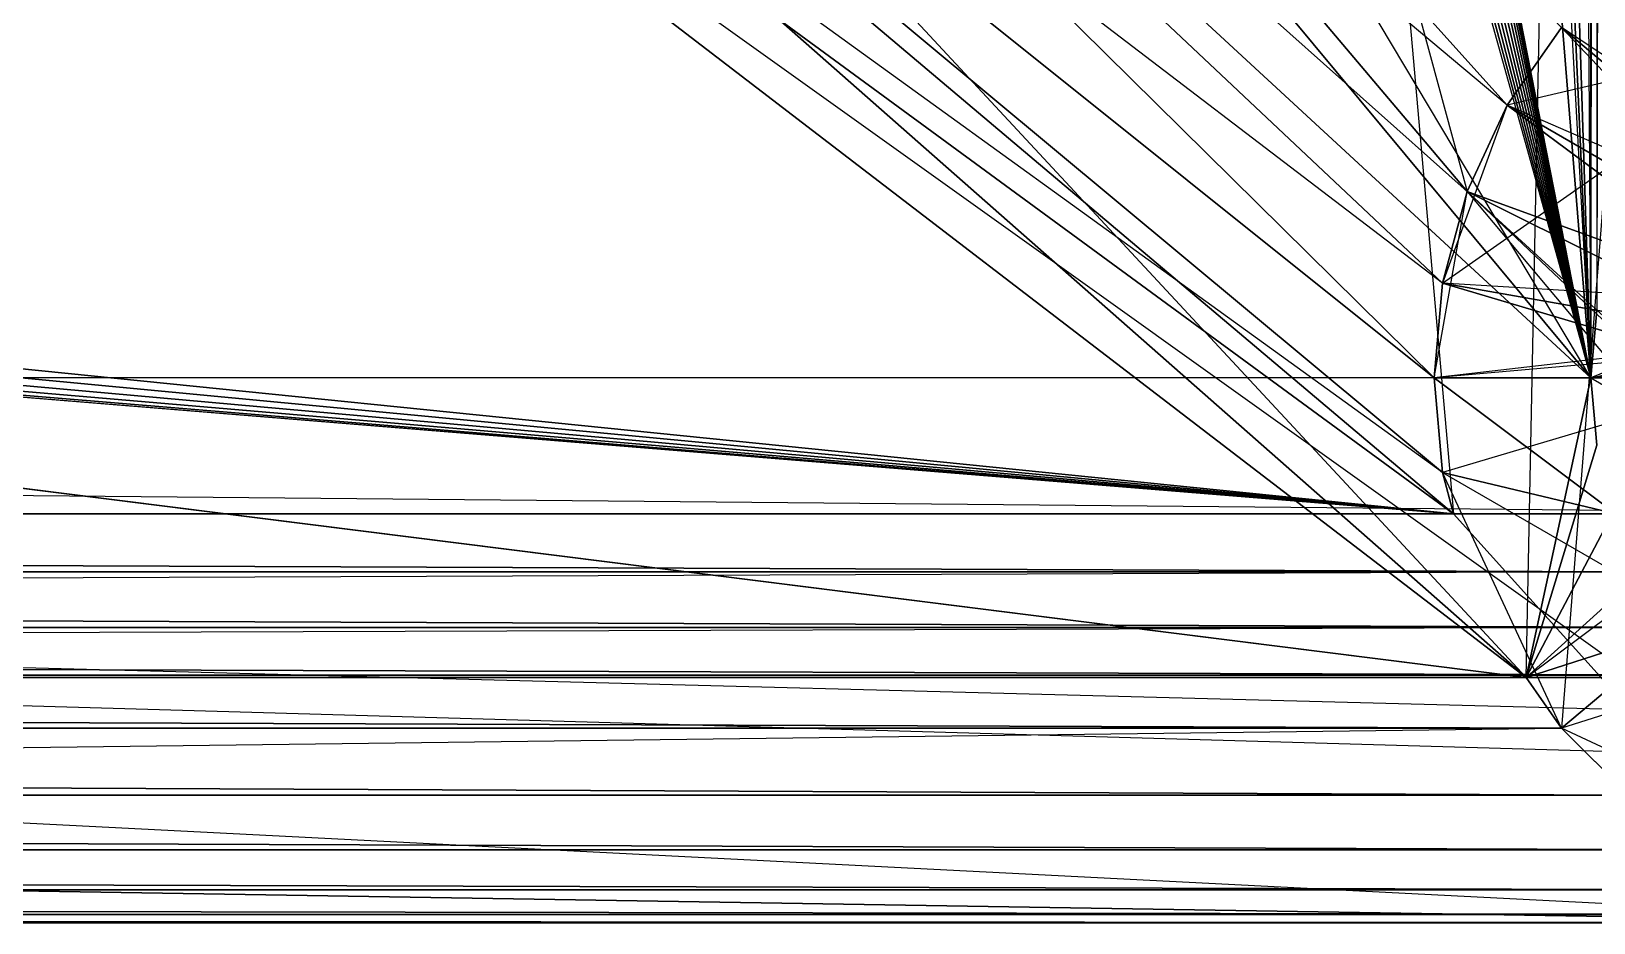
# Model space of a CAD drawing. Extents: x -139 to 143, y -92 to 96.
# Drawn here: x 100.35 to 127.31, y -92.42 to -77.05 of the extents above; entities that cross this region are included whole.
import ezdxf

# ---------------------------------------------------------------- set-up
doc = ezdxf.new("R2010")
doc.units = 0
doc.layers.get('0').update_dxf_attribs({"linetype": 'CONTINUOUS'})

msp = doc.modelspace()

# ---------------------------------------------------------------- linework, layer by layer
at = {"color": 7}
for points in [[(-129.233, 95.572, 5.052), (133.958, 95.572, 5.052), (140.655, -83.022, -0.587), (143.358, -83.022, -0.822), (140.655, -83.022, -0.822), (140.655, -83.022, -0.587), (143.358, -83.022, -0.822), (140.655, -83.022, -0.587), (143.358, -83.022, -0.587), (143.358, -83.022, -0.822), (-138.633, -83.022, -0.587)], [(-129.233, -92.422, -0.822), (133.958, -92.422, -0.822), (-124.985, -88.192, -0.822), (133.958, 95.572, -0.822), (132.795, 92.768, -0.822), (133.958, 92.869, -0.822), (133.958, 95.572, -0.822), (133.958, 95.572, -0.822), (131.667, 92.465, -0.822), (132.795, 92.768, -0.822), (133.958, 95.572, -0.822), (133.958, 95.572, -0.822), (130.609, 91.972, -0.822), (131.667, 92.465, -0.822), (133.958, 95.572, -0.822), (133.958, 95.572, -0.822), (129.709, 91.342, -0.822), (130.609, 91.972, -0.822), (133.958, 95.572, -0.822), (133.958, 95.572, -0.822), (-124.985, 91.342, -0.822), (129.709, 91.342, -0.822), (133.958, 95.572, -0.822), (-129.233, 95.572, -0.822)], [(-129.233, 95.572, -0.822), (133.958, -92.422, -0.822), (133.958, -89.72, -0.587), (133.958, -89.72, -0.822), (133.958, -92.422, -0.822), (133.958, -89.72, -0.587), (133.958, -92.422, -0.822), (133.958, -92.422, -0.587), (133.958, -89.72, -0.587), (133.958, 92.869, -0.822), (133.958, 95.572, -0.587), (133.958, 95.572, -0.822), (133.958, 92.869, -0.822), (133.958, 95.572, -0.587), (133.958, 92.869, -0.822), (133.958, 92.869, -0.587), (133.958, 95.572, -0.587), (133.958, 95.572, -0.587), (-129.233, 95.572, -0.822), (133.958, 95.572, -0.822), (133.958, 95.572, -0.587), (133.958, 95.572, -0.587), (-129.233, 95.572, -0.587)], [(-121.422, -88.192, 5.287), (126.147, -88.192, 5.052), (-121.422, -88.192, 5.287), (126.147, -88.192, 5.287), (126.147, -88.192, 5.052), (129.709, 91.342, -0.822), (-124.985, 91.342, -5.287), (129.709, 91.342, -5.287), (129.709, 91.342, -0.822), (-124.985, 91.342, -5.287), (129.709, 91.342, -0.822), (-124.985, 91.342, -0.822)], [(126.147, 91.342, 5.287), (127.261, -83.022, 5.287), (124.558, 1.575, 5.287), (127.261, 86.172, 5.287), (127.261, -83.022, 5.287), (85.721, -44.71, 5.287), (127.261, -83.022, 5.287), (126.147, -88.192, 5.287), (85.721, -44.71, 5.287), (123.844, 9.736, 5.287), (127.261, 86.172, 5.287), (124.558, 1.575, 5.287), (123.844, 9.736, 5.287), (121.724, 17.649, 5.287)], [(127.664, 83.881, 5.287), (127.362, -81.859, 5.287), (127.261, -83.022, 5.287), (127.362, 85.009, 5.287), (127.362, -81.859, 5.287), (127.261, -83.022, 5.287), (127.362, 85.009, 5.287), (127.261, -83.022, 5.287), (127.261, 86.172, 5.287)], [(-135.527, 83.881, 5.287), (143.358, -83.022, 5.052), (143.215, -81.39, 5.287), (143.215, -81.39, 5.052), (143.358, -83.022, 5.052), (143.215, -81.39, 5.287), (143.358, -83.022, 5.052), (143.358, -83.022, 5.287), (143.215, -81.39, 5.287), (124.558, -83.022, -0.117), (124.701, -81.39, -0.587), (124.701, -81.39, -0.117), (124.558, -83.022, -0.117), (124.701, -81.39, -0.587), (124.558, -83.022, -0.117), (124.558, -83.022, -0.587), (124.701, -81.39, -0.587), (135.59, -73.766, -0.117)], [(-124.985, -88.192, -5.287), (129.709, -88.192, -5.287), (139.128, -78.774, -5.287), (139.128, 81.923, -0.822)], [(140, 78.971, 5.052), (126.757, -89.064, 5.052), (-121.422, -88.192, 5.052), (126.147, -88.192, 5.052), (126.757, -89.064, 5.052), (-122.033, -89.064, 5.052), (126.757, -89.064, 5.052), (127.916, -90.223, 5.052), (-122.033, -89.064, 5.052)], [(113.946, 38.251, -0.117), (124.893, -85.372, -0.117), (-120.169, -85.372, -0.587), (124.893, -85.372, -0.587), (124.893, -85.372, -0.117), (-120.169, -85.372, -0.587), (124.893, -85.372, -0.117), (-120.169, -85.372, -0.117)], [(121.724, 17.649, 5.287), (127.261, -83.022, 5.287), (123.844, -6.586, 5.287)], [(124.558, 1.575, 5.287), (127.261, -83.022, 5.287), (127.261, -83.022, 5.287), (121.724, -14.5, 5.287)], [(123.844, -6.586, 5.287), (127.261, -83.022, 5.287), (127.261, -83.022, 5.287), (118.096, -36.611, 5.287)], [(121.724, -14.5, 5.287), (127.261, -83.022, 5.287), (118.06, -36.203, 5.287)], [(118.06, -36.203, 5.287), (127.261, -83.022, 5.287), (118.06, -37.019, 5.287)], [(118.096, -36.611, 5.287), (127.261, -83.022, 5.287), (127.261, -83.022, 5.287), (117.954, -37.415, 5.287)], [(118.06, -37.019, 5.287), (127.261, -83.022, 5.287), (127.261, -83.022, 5.287), (117.781, -37.786, 5.287)], [(117.954, -37.415, 5.287), (127.261, -83.022, 5.287), (127.261, -83.022, 5.287), (117.546, -38.122, 5.287)], [(113.711, -37.786, -0.117), (125.125, -79.808, -0.117), (85.721, -44.71, -0.117), (124.701, -81.39, -0.117), (125.125, -79.808, -0.117), (124.701, -81.39, -0.117), (85.721, -44.71, -0.117), (124.558, -83.022, -0.117), (124.701, -81.39, -0.117), (77.56, -45.424, -0.117), (124.558, -83.022, -0.117), (85.721, -44.71, -0.117)], [(117.781, -37.786, 5.287), (127.261, -83.022, 5.287), (127.261, -83.022, 5.287), (117.256, -38.412, 5.287)], [(117.546, -38.122, 5.287), (127.261, -83.022, 5.287), (127.261, -83.022, 5.287), (116.921, -38.647, 5.287)], [(117.256, -38.412, 5.287), (127.261, -83.022, 5.287), (127.261, -83.022, 5.287), (116.55, -38.82, 5.287)], [(116.921, -38.647, 5.287), (127.261, -83.022, 5.287), (127.261, -83.022, 5.287), (116.154, -38.926, 5.287)], [(114.942, -38.82, 5.287), (127.261, -83.022, 5.287), (85.721, -44.71, 5.287)], [(115.746, -38.961, 5.287), (127.261, -83.022, 5.287), (127.261, -83.022, 5.287), (93.634, -42.589, 5.287)], [(115.338, -38.926, 5.287), (127.261, -83.022, 5.287), (101.059, -39.127, 5.287)], [(116.154, -38.926, 5.287), (127.261, -83.022, 5.287), (127.261, -83.022, 5.287), (115.338, -38.926, 5.287)], [(116.55, -38.82, 5.287), (127.261, -83.022, 5.287), (127.261, -83.022, 5.287), (115.746, -38.961, 5.287)], [(93.634, -42.589, 5.287), (127.261, -83.022, 5.287), (126.147, -88.192, 5.287), (77.56, -45.424, 5.287)], [(93.634, -42.589, -0.117), (126.757, -76.98, -0.117), (93.634, -42.589, -0.117), (125.817, -78.323, -0.117), (126.757, -76.98, -0.117), (125.817, -78.323, -0.117), (93.634, -42.589, -0.117), (125.125, -79.808, -0.117), (125.817, -78.323, -0.117), (85.721, -44.71, -0.117), (125.125, -79.808, -0.117), (93.634, -42.589, -0.117)], [(69.399, -44.71, 5.287), (126.147, -88.192, 5.287), (-17.612, -70.098, 5.287)], [(-0.187, -72.699, -0.117), (69.399, -44.71, -0.117), (69.399, -44.71, -0.117), (-0.187, -72.699, -0.117), (124.893, -85.372, -0.117), (69.399, -44.71, -0.117), (-0.911, -73.423, -0.117), (124.893, -85.372, -0.117), (-0.187, -72.699, -0.117)], [(85.721, -44.71, 5.287), (126.147, -88.192, 5.287), (126.147, -88.192, 5.287), (69.399, -44.71, 5.287)], [(77.56, -45.424, -0.117), (124.558, -83.022, -0.117), (77.56, -45.424, -0.117), (124.701, -84.655, -0.117), (124.558, -83.022, -0.117), (124.701, -84.655, -0.117), (77.56, -45.424, -0.117), (124.893, -85.372, -0.117), (124.701, -84.655, -0.117), (69.399, -44.71, -0.117), (124.893, -85.372, -0.117), (77.56, -45.424, -0.117)], [(77.56, -45.424, 5.287), (126.147, -88.192, 5.287), (-17.612, -70.098, 5.287)], [(-17.612, -70.098, 5.287), (126.147, -88.192, 5.287), (-121.422, -88.192, 5.287)], [(-1.75, -74.011, -0.117), (124.893, -85.372, -0.117), (-0.911, -73.423, -0.117)], [(133.958, -73.623, -0.587), (132.326, -92.279, 5.287), (133.958, -92.422, 5.052), (132.326, -92.279, 5.052), (132.326, -92.279, 5.287), (133.958, -92.422, 5.052), (132.326, -92.279, 5.287), (133.958, -92.422, 5.287), (133.958, -92.422, 5.052), (126.757, -89.064, 5.287), (126.147, -88.192, 5.052), (126.147, -88.192, 5.287), (126.757, -89.064, 5.287), (126.147, -88.192, 5.052), (126.757, -89.064, 5.287), (126.757, -89.064, 5.052), (126.147, -88.192, 5.052), (141.158, -76.98, 5.052)], [(-2.678, -74.443, -0.117), (124.893, -85.372, -0.117), (-1.75, -74.011, -0.117)], [(-3.667, -74.708, -0.117), (124.893, -85.372, -0.117), (-2.678, -74.443, -0.117)], [(-120.169, -85.372, -0.117), (124.893, -85.372, -0.117), (-4.688, -74.798, -0.117)], [(-4.688, -74.798, -0.117), (124.893, -85.372, -0.117), (-3.667, -74.708, -0.117)], [(139.128, -75.211, 5.052), (125.817, -78.323, -0.117), (126.757, -76.98, -0.587)], [(127.916, -75.822, -0.587), (131.541, -80.142, -0.587), (127.916, -75.822, -0.587), (131.078, -80.606, -0.587), (131.541, -80.142, -0.587), (126.757, -76.98, -0.587), (131.078, -80.606, -0.587), (127.916, -75.822, -0.587)], [(126.757, -76.98, -0.117), (125.817, -78.323, -0.117), (126.757, -76.98, -0.587), (125.817, -78.323, -0.117), (125.817, -78.323, -0.587), (126.757, -76.98, -0.587)], [(131.078, -80.606, -0.587), (125.817, -78.323, -0.587), (130.702, -81.142, -0.587), (126.757, -76.98, -0.587), (125.817, -78.323, -0.587), (130.702, -81.142, -0.587), (125.817, -78.323, -0.587), (130.425, -81.736, -0.587)], [(126.757, -76.98, -0.587), (131.078, -80.606, -0.587), (126.757, -76.98, -0.587), (130.702, -81.142, -0.587)], [(127.916, -90.223, 5.052), (126.757, -89.064, 5.052), (124.701, -84.655, -0.117), (124.558, -83.022, -0.587), (124.558, -83.022, -0.117), (124.701, -84.655, -0.117), (124.558, -83.022, -0.587), (124.701, -84.655, -0.117), (124.701, -84.655, -0.587), (124.558, -83.022, -0.587), (125.125, -79.808, -0.117), (125.817, -78.323, -0.587), (125.817, -78.323, -0.117), (125.125, -79.808, -0.117), (125.817, -78.323, -0.587), (125.125, -79.808, -0.117), (125.125, -79.808, -0.587), (125.817, -78.323, -0.587), (124.701, -81.39, -0.117), (125.125, -79.808, -0.587), (125.125, -79.808, -0.117), (124.701, -81.39, -0.117), (125.125, -79.808, -0.587), (124.701, -81.39, -0.117), (124.701, -81.39, -0.587), (125.125, -79.808, -0.587), (135.59, -92.279, 5.287)], [(131.078, -85.439, -0.587), (125.125, -79.808, -0.587), (130.425, -81.736, -0.587), (125.817, -78.323, -0.587), (125.125, -79.808, -0.587), (130.702, -84.902, -0.587)], [(-129.233, -92.422, 5.052), (133.958, -92.422, -0.587), (-129.233, -92.422, 5.052), (133.958, -92.422, 5.052), (133.958, -92.422, -0.587), (-134.403, -78.774, -0.822)], [(130.425, -81.736, -0.587), (124.701, -81.39, -0.587), (130.255, -82.37, -0.587), (125.125, -79.808, -0.587), (124.701, -81.39, -0.587), (130.255, -82.37, -0.587), (124.701, -81.39, -0.587), (130.198, -83.022, -0.587)], [(130.425, -81.736, -0.587), (125.125, -79.808, -0.587), (130.255, -82.37, -0.587)], [(130.255, -82.37, -0.587), (124.558, -83.022, -0.587), (130.198, -83.022, -0.587), (124.701, -81.39, -0.587), (124.558, -83.022, -0.587), (130.198, -83.022, -0.587), (124.558, -83.022, -0.587), (127.692, -85.372, -0.587)], [(-135.829, -81.859, -0.822), (132.795, -89.618, -0.822), (133.958, -92.422, -0.822), (133.958, -89.72, -0.822), (132.795, -89.618, -0.822), (131.667, -89.316, -0.822), (133.958, -92.422, -0.822), (132.795, -89.618, -0.822), (131.667, -89.316, -0.822), (130.609, -88.822, -0.822), (133.958, -92.422, -0.822), (131.667, -89.316, -0.822), (130.609, -88.822, -0.822), (129.709, -88.192, -0.822), (133.958, -92.422, -0.822), (130.609, -88.822, -0.822), (129.709, -88.192, -0.822), (-124.985, -88.192, -0.822), (133.958, -92.422, -0.822), (129.709, -88.192, -0.822), (-124.985, -88.192, -0.822)], [(130.609, -88.822, -0.822), (-135.829, -81.859, -0.822)], [(130.425, -81.736, 2.937), (127.261, -83.022, 2.937), (130.198, -83.022, 2.937)], [(140.553, -81.859, 2.937), (127.261, -83.022, 2.937), (127.362, -81.859, 5.287)], [(127.362, -81.859, 2.937), (127.261, -83.022, 2.937), (127.362, -81.859, 5.287), (127.261, -83.022, 2.937), (127.261, -83.022, 5.287), (127.362, -81.859, 5.287)], [(130.198, -83.022, 2.937), (127.261, -83.022, 2.937), (127.362, -81.859, 2.937)], [(127.362, -84.185, 2.937), (127.261, -83.022, 2.937), (130.255, -82.37, 2.937)], [(127.664, -85.313, 5.287), (-119.834, -83.022, -0.587)], [(130.198, -83.022, -0.587), (124.701, -84.655, -0.587), (127.692, -85.372, -0.587), (124.558, -83.022, -0.587), (124.701, -84.655, -0.587), (127.692, -85.372, -0.587), (124.701, -84.655, -0.587), (124.893, -85.372, -0.587), (127.692, -85.372, -0.587)], [(127.362, -84.185, 5.287), (126.147, -88.192, 5.287), (127.261, -83.022, 5.287), (127.362, -84.185, 5.287)], [(127.362, -84.185, 2.937), (127.261, -83.022, 5.287), (127.261, -83.022, 2.937), (127.362, -84.185, 2.937), (127.261, -83.022, 5.287), (127.362, -84.185, 2.937)], [(127.362, -84.185, 5.287), (127.261, -83.022, 5.287), (137.306, -88.822, 5.287)], [(127.664, -85.313, 5.287), (126.147, -88.192, 5.287), (127.362, -84.185, 5.287)], [(130.743, -91.855, 5.052), (124.893, -85.372, -0.117), (124.701, -84.655, -0.587), (124.701, -84.655, -0.117), (124.893, -85.372, -0.117), (124.701, -84.655, -0.587), (124.893, -85.372, -0.117), (124.893, -85.372, -0.587), (124.701, -84.655, -0.587), (137.173, -91.855, 5.287)], [(-123.433, -86.371, -5.287), (128.158, -86.371, -5.287), (-122.968, -85.372, -5.287)], [(-122.968, -85.372, -5.287), (128.158, -86.371, -5.287), (127.692, -85.372, -5.287), (-122.968, -85.372, -5.287)], [(-120.169, -85.372, -0.587), (124.893, -85.372, -0.587), (127.692, -85.372, -5.287), (127.692, -85.372, -0.587), (124.893, -85.372, -0.587), (127.692, -85.372, -5.287), (124.893, -85.372, -0.587), (-122.968, -85.372, -5.287), (127.692, -85.372, -5.287), (-120.169, -85.372, -0.587)], [(-122.968, -85.372, -5.287), (124.893, -85.372, -0.587), (-120.169, -85.372, -0.587)], [(128.158, -86.371, 5.287), (126.147, -88.192, 5.287), (127.664, -85.313, 5.287)], [(-123.433, -86.371, -5.287), (128.158, -86.371, -5.287), (-123.433, -86.371, -5.287), (128.827, -87.327, -5.287), (128.158, -86.371, -5.287), (-124.103, -87.327, -5.287), (128.827, -87.327, -5.287), (-123.433, -86.371, -5.287)], [(127.916, -90.223, 5.287), (126.757, -89.064, 5.287), (126.147, -88.192, 5.287), (128.827, -87.327, 5.287), (126.757, -89.064, 5.287), (126.147, -88.192, 5.287), (128.827, -87.327, 5.287), (126.147, -88.192, 5.287), (128.158, -86.371, 5.287)], [(-124.103, -87.327, -5.287), (128.827, -87.327, -5.287), (-124.103, -87.327, -5.287), (129.653, -88.153, -5.287), (128.827, -87.327, -5.287), (-124.929, -88.153, -5.287), (129.653, -88.153, -5.287), (-124.103, -87.327, -5.287)], [(129.653, -88.153, 5.287), (126.757, -89.064, 5.287), (128.827, -87.327, 5.287)], [(-124.985, -88.192, -0.822), (129.709, -88.192, -5.287), (-124.985, -88.192, -5.287)], [(-124.985, -88.192, -0.822), (129.709, -88.192, -5.287), (-124.985, -88.192, -0.822), (129.709, -88.192, -0.822), (129.709, -88.192, -5.287), (-121.422, -88.192, 5.287), (126.147, -88.192, 5.052), (-121.422, -88.192, 5.052)], [(-124.929, -88.153, -5.287), (129.653, -88.153, -5.287), (-124.929, -88.153, -5.287), (129.709, -88.192, -5.287), (129.653, -88.153, -5.287), (129.709, -88.192, -5.287), (-124.929, -88.153, -5.287)], [(-121.422, -88.192, 5.052), (126.757, -89.064, 5.052), (127.916, -90.223, 5.052), (-123.191, -90.223, 5.052)], [(-127.601, -92.279, 5.052), (132.326, -92.279, 5.052), (133.958, -92.422, 5.052), (-127.601, -92.279, 5.052), (126.757, -89.064, 5.052), (-122.033, -89.064, 5.052)], [(-122.033, -89.064, 5.052), (127.916, -90.223, 5.052), (129.258, -91.163, 5.052), (-124.534, -91.163, 5.052)], [(127.916, -90.223, 5.287), (126.757, -89.064, 5.052), (126.757, -89.064, 5.287), (127.916, -90.223, 5.287), (126.757, -89.064, 5.052), (127.916, -90.223, 5.287)], [(-123.191, -90.223, 5.052), (129.258, -91.163, 5.052), (130.743, -91.855, 5.052), (-126.019, -91.855, 5.052)], [(-123.191, -90.223, 5.052), (127.916, -90.223, 5.052), (129.258, -91.163, 5.052), (-123.191, -90.223, 5.052)], [(-124.534, -91.163, 5.052), (130.743, -91.855, 5.052), (132.326, -92.279, 5.052), (-127.601, -92.279, 5.052)], [(-124.534, -91.163, 5.052), (129.258, -91.163, 5.052), (130.743, -91.855, 5.052), (-124.534, -91.163, 5.052)], [(-126.019, -91.855, 5.052), (132.326, -92.279, 5.052), (-127.601, -92.279, 5.052), (133.958, -92.422, 5.052), (-129.233, -92.422, 5.052)], [(-126.019, -91.855, 5.052), (130.743, -91.855, 5.052), (132.326, -92.279, 5.052), (-126.019, -91.855, 5.052)], [(-129.233, -92.422, -0.587), (133.958, -92.422, -0.822), (-129.233, -92.422, -0.822)], [(-129.233, -92.422, -0.587), (133.958, -92.422, -0.587), (133.958, -92.422, -0.822), (-129.233, -92.422, -0.587)], [(-129.233, -92.422, 5.052), (133.958, -92.422, -0.587), (-129.233, -92.422, -0.587)]]:
    msp.add_polyline3d(points, dxfattribs=at)

doc.saveas('drawing.dxf')
